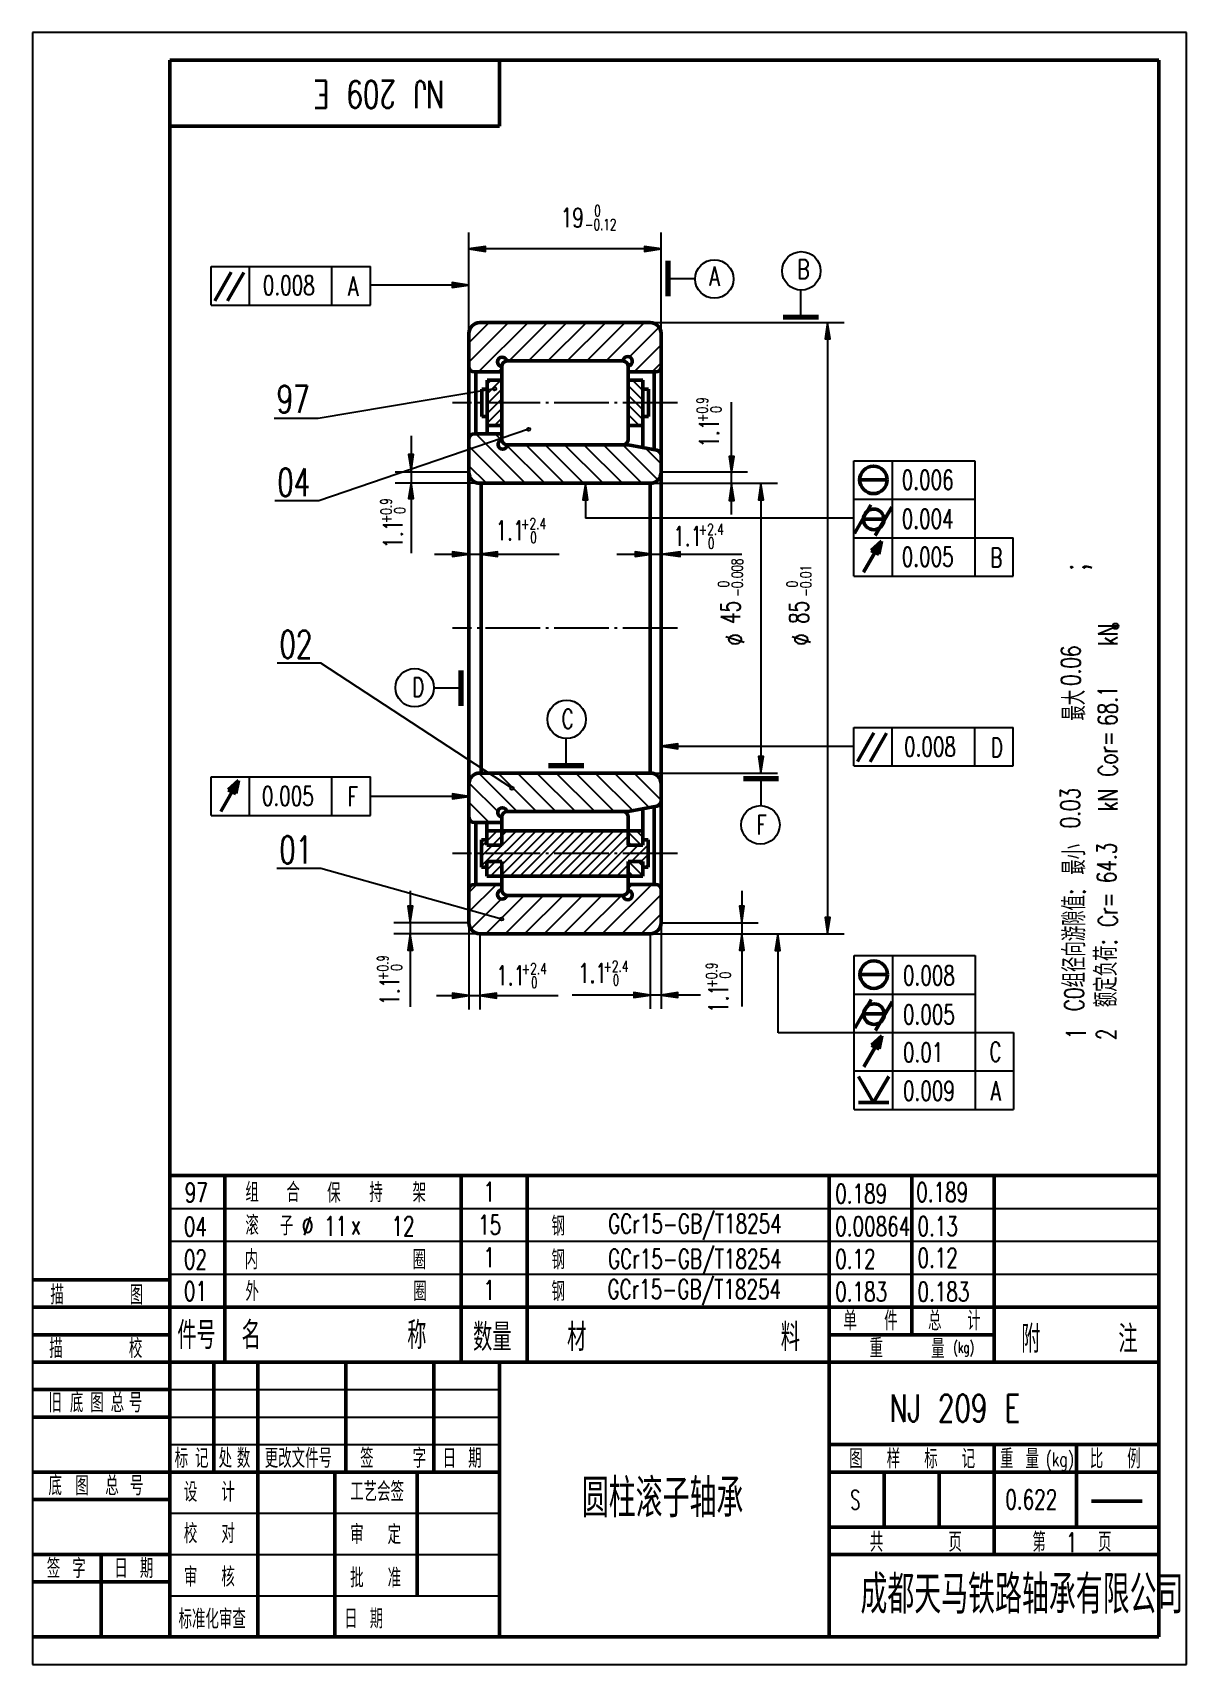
# Model space of a CAD drawing. Extents: x 0 to 210, y 0 to 297.
import ezdxf
from ezdxf.enums import TextEntityAlignment as Align

# ---------------------------------------------------------------- set-up
doc = ezdxf.new("R2010")
doc.units = 0
doc.header["$MEASUREMENT"] = 0
doc.linetypes.add('CENTER', pattern=[12.5, 10, -1, 0.5, -1])
doc.layers.get('0').update_dxf_attribs({"color": 6, "linetype": 'CONTINUOUS'})
doc.layers.get('DEFPOINTS').update_dxf_attribs({"linetype": 'CONTINUOUS'})
doc.layers.add('1', color=2, linetype='CONTINUOUS', lineweight=50)
for name, color, linetype in [('2', 6, 'CONTINUOUS'), ('3', 7, 'CENTER'), ('90', 7, 'CONTINUOUS')]:
    doc.layers.add(name, color=color, linetype=linetype)
doc.styles.add('HZ', font='txt.shx', dxfattribs={"width": 0.7, "bigfont": 'HZTXT.shx'})
doc.dimstyles.get("Standard").update_dxf_attribs({"dimtxt": 0.18, "dimasz": 0.18, "dimexe": 0.18, "dimexo": 0.0625, "dimgap": 0.09, "dimtad": 0, "dimtih": 1, "dimtoh": 1, "dimdec": 4, "dimzin": 0, "dimdsep": 46, "dimtxsty": 'Standard', "dimcen": 0.09, "dimadec": 0, "dimazin": 0, "dimtfac": 1, "dimtdec": 4, "dimtofl": 0, "dimtmove": 0, "dimatfit": 3, "dimfxl": 0, "dimtolj": 1, "dimtzin": 0, "dimarcsym": 0})

# ---------------------------------------------------------------- blocks, each defined once
blk = doc.blocks.new('*X8')
at = {"color": 0}
for p, q in [((82.74, 231.23), (85.24, 233.74)), ((82.74, 233), (83.48, 233.74)), ((82.74, 229.46), (85.4, 232.13)), ((82.74, 227.69), (85.4, 230.36)), ((82.74, 225.93), (85.4, 228.59)), ((84.05, 225.47), (85.4, 226.83))]:
    blk.add_line(p, q, dxfattribs=at)
blk = doc.blocks.new('*X9')
at = {"color": 0}
for p, q in [((111.08, 230.09), (108.4, 232.77)), ((111.08, 231.86), (109.21, 233.74)), ((111.08, 233.63), (110.98, 233.74)), ((111.08, 228.33), (108.4, 231.01)), ((111.08, 226.56), (108.4, 229.24)), ((110.4, 225.47), (108.4, 227.47)), ((108.63, 225.47), (108.4, 225.7))]:
    blk.add_line(p, q, dxfattribs=at)
blk = doc.blocks.new('*X5')
at = {"color": 0}
for p, q in [((111.04, 143.52), (108.45, 146.11)), ((111.04, 145.29), (110.22, 146.11)), ((109.31, 143.48), (108.42, 144.38))]:
    blk.add_line(p, q, dxfattribs=at)
blk = doc.blocks.new('*X6')
at = {"color": 0}
for p, q in [((111.04, 150.59), (109.89, 151.74)), ((110.76, 149.11), (108.4, 151.46)), ((108.99, 149.11), (108.4, 149.69))]:
    blk.add_line(p, q, dxfattribs=at)
blk = doc.blocks.new('*X7')
at = {"color": 0}
for p, q in [((81.69, 145.33), (88.1, 151.74)), ((81.69, 147.1), (86.33, 151.74)), ((81.69, 148.87), (84.56, 151.74)), ((82.69, 144.57), (89.87, 151.74)), ((82.69, 151.64), (82.79, 151.74)), ((83.37, 143.47), (91.63, 151.74)), ((85.14, 143.47), (93.4, 151.74)), ((86.91, 143.47), (95.17, 151.74)), ((88.67, 143.47), (96.94, 151.74)), ((90.44, 143.48), (98.7, 151.74)), ((92.21, 143.48), (100.47, 151.74)), ((93.98, 143.48), (102.24, 151.74)), ((95.75, 143.48), (104.01, 151.74)), ((97.51, 143.48), (105.78, 151.74)), ((99.28, 143.48), (107.54, 151.74)), ((101.05, 143.48), (108.4, 150.83)), ((102.82, 143.48), (108.45, 149.11)), ((104.59, 143.48), (110.21, 149.11)), ((108.98, 146.11), (112.04, 149.16)), ((111.05, 149.94), (111.21, 150.11)), ((106.35, 143.48), (108.42, 145.54)), ((110.75, 146.11), (112.04, 147.4)), ((111.52, 145.11), (112.04, 145.63)), ((108.12, 143.48), (108.42, 143.77))]:
    blk.add_line(p, q, dxfattribs=at)
blk = doc.blocks.new('BLK', base_point=(1, 0))
for points in [[(0, 0), (1, 0), (0, 0.15), (0, -0.15), (1, 0)], [(0, 0.07), (0.5, 0), (0, -0.07)]]:
    blk.add_lwpolyline(points)
blk = doc.blocks.new('*D4')
at = {"color": 0, "linetype": 'ByBlock'}
for p, q in [((112.4, 214.97), (135.57, 214.97)), ((132.57, 211.97), (132.57, 165.24)), ((112.4, 162.24), (135.57, 162.24))]:
    blk.add_line(p, q, dxfattribs=at)
at = {"layer": 'DEFPOINTS', "color": 0, "linetype": 'ByBlock'}
for p in [(112.4, 214.97), (112.4, 162.24), (132.57, 162.24)]:
    blk.add_point(p, dxfattribs=at)
at = {"color": 0, "linetype": 'ByBlock', "xscale": 3, "yscale": 3, "zscale": 3}
for p, rotation in [((132.57, 214.97), 90), ((132.57, 162.24), 270)]:
    blk.add_blockref('BLK', p, dxfattribs=dict(at, rotation=rotation))
blk = doc.blocks.new('ZL', base_point=(176.19, 35.82))
at = {"layer": '2', "style": 'HZ', "width": 0.7}
blk.add_text('重 量', height=3.5, dxfattribs=at).set_placement((176.34, 35.82))
blk = doc.blocks.new('*D2')
at = {"color": 0, "linetype": 'ByBlock'}
for p, q in [((-152.5, 134.63), (-152.5, 153.01)), ((-117.5, 134.63), (-117.5, 153.01)), ((-120.5, 150.01), (-149.5, 150.01))]:
    blk.add_line(p, q, dxfattribs=at)
at = {"layer": 'DEFPOINTS', "color": 0, "linetype": 'ByBlock'}
for p in [(-152.5, 150.01), (-152.5, 134.63), (-117.5, 134.63)]:
    blk.add_point(p, dxfattribs=at)
at = {"color": 0, "linetype": 'ByBlock', "xscale": 3, "yscale": 3, "zscale": 3, "rotation": 180}
blk.add_blockref('BLK', (-152.5, 150.01), dxfattribs=at)
at = {"color": 0, "linetype": 'ByBlock', "xscale": 3, "yscale": 3, "zscale": 3}
blk.add_blockref('BLK', (-117.5, 150.01), dxfattribs=at)
blk = doc.blocks.new('*D3')
at = {"color": 0, "linetype": 'ByBlock'}
for p, q in [((108.07, 244.24), (143.36, 244.24)), ((140.36, 241.24), (140.36, 135.97)), ((108.07, 132.97), (143.36, 132.97))]:
    blk.add_line(p, q, dxfattribs=at)
at = {"layer": 'DEFPOINTS', "color": 0, "linetype": 'ByBlock'}
for p in [(108.07, 244.24), (108.07, 132.97), (140.36, 132.97)]:
    blk.add_point(p, dxfattribs=at)
at = {"color": 0, "linetype": 'ByBlock', "xscale": 3, "yscale": 3, "zscale": 3}
for p, rotation in [((140.36, 244.24), 90), ((140.36, 132.97), 270)]:
    blk.add_blockref('BLK', p, dxfattribs=dict(at, rotation=rotation))

msp = doc.modelspace()

# ---------------------------------------------------------------- linework, layer by layer
at = {"layer": '1'}
for p, q in [((205, 292), (25, 292)), ((25, 292), (25, 5)), ((85, 280), (85, 292)), ((205, 5), (205, 292)), ((25, 280), (85, 280)), ((115.50856, 249.0402), (115.50856, 255.4402)), ((115.80856, 249.0402), (115.80856, 255.4402)), ((33.13615, 248.21145), (36.13615, 253.4076)), ((35.44561, 248.17109), (38.44561, 253.36725)), ((143.01981, 245.36136), (136.61981, 245.36136)), ((143.01981, 245.06136), (136.61981, 245.06136)), ((81.73734, 227.10552), (81.73734, 232.10552)), ((82.73734, 232.10552), (81.73734, 232.10552)), ((82.73734, 223.97443), (82.73734, 233.73661)), ((111.08432, 221.46578), (111.08432, 233.73661)), ((112.08432, 232.10552), (111.08432, 232.10552)), ((112.08432, 227.10552), (112.08432, 232.10552)), ((82.73734, 227.10552), (81.73734, 227.10552)), ((112.08432, 227.10552), (111.08432, 227.10552)), ((108.40409, 221.97443), (113.59054, 220.99017)), ((150.49489, 215.59371), (155.49489, 215.59371)), ((150.64608, 215.59371), (150.64608, 215.59371)), ((149.5826, 205.85806), (152.5826, 211.05421)), ((151.29159, 208.42702), (155.02953, 208.42702)), ((153.36322, 205.44239), (156.36322, 210.63854)), ((151.26157, 198.79399), (154.51157, 204.42316)), ((154.51157, 204.42316), (152.62612, 202.7234)), ((152.62612, 202.7234), (154.00872, 202.06458)), ((153.90364, 203.40498), (153.04797, 202.56499)), ((153.93366, 203.44072), (153.67846, 202.26117)), ((154.51157, 204.42316), (154.00872, 202.06458)), ((151.26157, 198.79399), (151.26157, 198.79399)), ((77.81161, 180.87354), (77.81161, 174.47354)), ((78.11161, 180.87354), (78.11161, 174.47354)), ((150.12555, 164.34287), (153.12555, 169.53903)), ((152.43501, 164.30252), (155.43501, 169.49867)), ((100.31127, 163.73644), (93.91127, 163.73644)), ((100.31127, 163.43644), (93.91127, 163.43644)), ((34.24431, 155.25185), (37.49431, 160.88101)), ((37.49431, 160.88101), (35.60886, 159.18125)), ((37.49431, 160.88101), (36.99146, 158.52243)), ((129.36906, 161.38115), (135.76906, 161.38115)), ((129.36906, 161.08115), (135.76906, 161.08115)), ((35.60886, 159.18125), (36.99146, 158.52243)), ((36.88638, 159.86283), (36.03071, 159.02285)), ((36.9164, 159.89858), (36.6612, 158.71902)), ((34.24431, 155.25185), (34.24431, 155.25185)), ((108.40409, 155.23661), (113.59054, 156.22087)), ((111.04111, 149.10552), (111.04111, 155.73705)), ((82.69413, 149.10552), (82.69413, 153.23661)), ((81.69413, 145.10552), (81.69413, 150.10552)), ((82.69413, 150.10552), (81.69413, 150.10552)), ((85.40409, 149.10552), (82.69413, 149.10552)), ((111.04111, 149.10552), (108.40409, 149.10552)), ((112.04111, 150.10552), (111.04111, 150.10552)), ((112.04111, 145.10552), (112.04111, 150.10552)), ((85.40409, 146.10552), (82.69413, 146.10552)), ((82.69413, 143.47443), (82.69413, 146.10552)), ((111.04111, 146.10552), (108.40409, 146.10552)), ((111.04111, 143.47443), (111.04111, 146.10552)), ((82.69413, 145.10552), (81.69413, 145.10552)), ((112.04111, 145.10552), (111.04111, 145.10552)), ((150.55666, 125.54522), (155.55666, 125.54522)), ((150.70785, 125.54522), (150.70785, 125.54522)), ((149.64437, 115.80957), (152.64437, 121.00572)), ((153.42498, 115.3939), (156.42498, 120.59005)), ((151.35336, 118.37853), (155.09129, 118.37853)), ((151.32333, 108.7455), (154.57333, 114.37467)), ((154.57333, 114.37467), (152.68789, 112.67491)), ((153.96541, 113.35649), (153.10974, 112.5165)), ((153.99543, 113.39223), (153.74023, 112.21268)), ((154.57333, 114.37467), (154.07049, 112.01608)), ((152.68789, 112.67491), (154.07049, 112.01608)), ((153.08256, 102.24592), (150.33256, 107.00906)), ((151.32333, 108.7455), (151.32333, 108.7455)), ((153.08256, 102.24592), (155.83256, 107.00906)), ((150.33256, 102.24592), (155.83256, 102.24592)), ((25, 89), (205, 89)), ((35, 89), (35, 55)), ((78, 89), (78, 55)), ((90, 89), (90, 55)), ((145, 89), (145, 5)), ((160, 89), (160, 60)), ((175, 89), (175, 55)), ((0, 70), (25, 70)), ((0, 65), (25, 65)), ((25, 65), (205, 65)), ((0, 60), (25, 60)), ((145, 60), (175, 60)), ((0, 55), (25, 55)), ((25, 55), (205, 55)), ((33, 55), (33, 35)), ((41, 55), (41, 5)), ((57, 55), (57, 35)), ((73, 55), (73, 35)), ((85, 55), (85, 5)), ((0, 50), (25, 50)), ((0, 45), (25, 45)), ((145, 40), (205, 40)), ((175, 40), (175, 20)), ((190, 40), (190, 25)), ((0, 35), (25, 35)), ((25, 35), (85, 35)), ((55, 35), (55, 5)), ((70, 35), (70, 12.5)), ((145, 35), (205, 35)), ((155, 35), (155, 25)), ((165, 35), (165, 25)), ((0, 30), (25, 30)), ((192.75137, 29.70332), (201.9536, 29.70332)), ((145, 25), (205, 25)), ((0, 20), (25, 20)), ((12.5, 20), (12.5, 5)), ((145, 20), (205, 20)), ((0, 15), (25, 15)), ((0, 5), (205, 5))]:
    msp.add_line(p, q, dxfattribs=at)
at = {"layer": '1', "color": 2}
for p, q in [((112.40409, 244.23661), (81.40409, 244.23661)), ((79.40415, 242.23661), (79.40415, 134.97443)), ((114.40415, 242.23661), (114.40415, 134.97443)), ((80.40409, 235.23661), (85.40409, 235.23661)), ((80.65749, 223.97443), (80.65749, 235.23661)), ((85.40409, 236.23661), (85.40409, 222.97443)), ((107.40409, 237.23661), (86.40409, 237.23661)), ((108.40409, 222.97443), (108.40409, 236.23661)), ((113.40409, 235.23661), (108.40409, 235.23661)), ((113.15069, 235.23661), (113.15069, 221.07364)), ((82.73734, 233.73661), (85.40409, 233.73661)), ((108.40409, 233.73661), (111.08432, 233.73661)), ((85.40409, 223.97443), (80.39735, 223.97443)), ((82.73734, 225.47443), (85.40409, 225.47443)), ((108.40409, 225.47443), (111.08432, 225.47443)), ((108.40409, 221.97443), (86.40409, 221.97443)), ((112.40409, 214.97443), (81.40409, 214.97443)), ((81.64494, 214.97443), (81.64494, 162.23661)), ((112.40415, 214.97443), (112.40415, 162.23661)), ((112.40409, 162.23661), (81.40409, 162.23661)), ((108.40409, 155.23661), (86.40409, 155.23661)), ((113.15069, 141.97443), (113.15069, 156.1374)), ((85.40409, 153.23661), (80.40993, 153.23661)), ((80.65749, 153.23661), (80.65749, 141.97443)), ((82.69413, 151.73661), (111.04111, 151.73661)), ((85.40409, 149.10552), (85.40409, 154.34617)), ((108.40409, 154.23661), (108.40409, 149.10552)), ((85.40409, 140.97442), (85.40409, 146.10552)), ((108.40409, 146.10552), (108.40409, 140.97442)), ((82.69413, 143.47443), (111.04111, 143.47443)), ((80.40409, 141.97443), (85.40409, 141.97443)), ((107.40409, 139.97443), (86.40409, 139.97443)), ((113.40409, 141.97443), (108.40409, 141.97443)), ((112.40409, 132.97443), (81.40409, 132.97443))]:
    msp.add_line(p, q, dxfattribs=at)
at = {"layer": '1'}
for centre, radius in [((153.03296, 215.59371), 2.5), ((153.10051, 208.40021), 1.87837), ((153.09473, 125.54522), 2.5), ((153.16228, 118.35172), 1.87837)]:
    msp.add_circle(centre, radius, dxfattribs=at)
at = {"layer": '1', "color": 2}
for centre, radius, start, end in [((81.40409, 242.23661), 2, 90, 180), ((112.40409, 242.23661), 2, 0, 90), ((80.40409, 236.23661), 1, 180, 270), ((86.40409, 236.23661), 1, 90, 180), ((107.40409, 236.23661), 1, 0, 90), ((113.40409, 236.23661), 1, 270, 0), ((86.40409, 222.97443), 1, 180, 270), ((107.40409, 222.97443), 1, 270, 0), ((81.40409, 216.97443), 2, 180, 270), ((112.40409, 216.97443), 2, 270, 0), ((81.40409, 160.23661), 2, 90, 180), ((112.40409, 160.23661), 2, 0, 90), ((86.40409, 154.23661), 1, 90, 180), ((107.40409, 154.23661), 1, 0, 90), ((86.40409, 140.97443), 1, 180, 270), ((107.40409, 140.97443), 1, 270, 0), ((113.40409, 140.97443), 1, 0, 90), ((81.40409, 134.97443), 2, 180, 270), ((112.40409, 134.97443), 2, 270, 0)]:
    msp.add_arc(centre, radius, start, end, dxfattribs=at)
at = {"layer": '1'}
for centre, radius, start, end in [((85.44986, 237.08335), 0.84797, 6.1570829, 266.9060508), ((108.30712, 237.18926), 0.84797, 276.1570829, 176.9060508), ((80.39735, 222.97443), 1, 90, 180), ((85.55736, 222.02019), 0.84797, 96.1570829, 356.9060508), ((113.40409, 220.0077), 1, 0, 79.2544537), ((85.49504, 155.07969), 0.84797, 3.0939492, 263.8429171), ((113.40409, 157.20333), 1, 280.7455463, 360), ((80.40993, 154.23661), 1, 180, 270), ((80.40409, 140.97443), 1, 90, 180), ((85.44986, 140.12769), 0.84797, 93.0939492, 353.8429171), ((108.30712, 140.02178), 0.84797, 183.0939492, 83.8429171)]:
    msp.add_arc(centre, radius, start, end, dxfattribs=at)
at = {"layer": '2'}
for p, q in [((210, 297), (0, 297)), ((0, 297), (0, 0)), ((210, 0), (210, 297)), ((32.48829, 254.42047), (61.48829, 254.42047)), ((32.48829, 247.42047), (32.48829, 254.42047)), ((39.48829, 247.42047), (39.48829, 254.42047)), ((54.48829, 247.42047), (54.48829, 254.42047)), ((61.48829, 247.42047), (61.48829, 254.42047)), ((76.47241, 251.04849), (61.48829, 251.04849)), ((115.50856, 252.2402), (120.50856, 252.2402)), ((139.81981, 245.06136), (139.81981, 250.06136)), ((32.48829, 247.42047), (61.48829, 247.42047)), ((79.40409, 240.53121), (83.10949, 244.23661)), ((79.40415, 236.99573), (86.64502, 244.23661)), ((81.18056, 235.23661), (90.18056, 244.23661)), ((86.71609, 237.23661), (93.71609, 244.23661)), ((90.25162, 237.23661), (97.25162, 244.23661)), ((93.78716, 237.23661), (100.78716, 244.23661)), ((97.32269, 237.23661), (104.32269, 244.23661)), ((100.85822, 237.23661), (107.85822, 244.23661)), ((104.39376, 237.23661), (111.39376, 244.23661)), ((108.65519, 237.9625), (114.05631, 243.36363)), ((109.46483, 235.23661), (114.40409, 240.17588)), ((84.71609, 235.23661), (85.40409, 235.92461)), ((112.78357, 235.26832), (114.44988, 236.93042)), ((84.09604, 232.17562), (51.98583, 226.77827)), ((51.98583, 226.77827), (43.98583, 226.77827)), ((90.26589, 224.79781), (52.09091, 211.75122)), ((89.67671, 214.97443), (80.67671, 223.97443)), ((85.34542, 222.84125), (84.21225, 223.97443)), ((86.14118, 214.97443), (79.40415, 221.71146)), ((93.21225, 214.97443), (86.37842, 221.80826)), ((96.74778, 214.97443), (89.74778, 221.97443)), ((100.28331, 214.97443), (93.28331, 221.97443)), ((103.81885, 214.97443), (96.81885, 221.97443)), ((107.35438, 214.97443), (100.35438, 221.97443)), ((110.88992, 214.97443), (103.88992, 221.97443)), ((113.82894, 215.57093), (107.56108, 221.83879)), ((114.40409, 218.53132), (111.55987, 221.37554)), ((82.60564, 214.97443), (79.40409, 218.17598)), ((149.49017, 198.06124), (149.49017, 219.06124)), ((149.49017, 219.06124), (171.49017, 219.06124)), ((156.49017, 198.06124), (156.49017, 219.06124)), ((171.49017, 219.06124), (171.49017, 198.06124)), ((52.09091, 211.75122), (44.09091, 211.75122)), ((100.60901, 212.16478), (100.60901, 208.60574)), ((149.49017, 212.06124), (171.49017, 212.06124)), ((149.49017, 208.60574), (100.60901, 208.60574)), ((149.49017, 205.06124), (178.49017, 205.06124)), ((178.49017, 198.06124), (178.49017, 205.06124)), ((149.49017, 198.06124), (178.49017, 198.06124)), ((126.17568, 187.09518), (129.53563, 186.02934)), ((138.23015, 187.09518), (141.59009, 186.02934)), ((52.48122, 182.26069), (44.48122, 182.26069)), ((87.24852, 159.46884), (52.48122, 182.26069)), ((78.11161, 177.67354), (73.11161, 177.67354)), ((149.47769, 163.55189), (149.47769, 170.55189)), ((149.47769, 170.55189), (178.47769, 170.55189)), ((156.47769, 163.55189), (156.47769, 170.55189)), ((171.47769, 163.55189), (171.47769, 170.55189)), ((178.47769, 163.55189), (178.47769, 170.55189)), ((97.11127, 163.43644), (97.11127, 168.43644)), ((117.43638, 167.11807), (149.55022, 167.11807)), ((149.47769, 163.55189), (178.47769, 163.55189)), ((32.47291, 161.51909), (61.47291, 161.51909)), ((32.47291, 154.51909), (32.47291, 161.51909)), ((39.47291, 154.51909), (39.47291, 161.51909)), ((54.47291, 154.51909), (54.47291, 161.51909)), ((61.47291, 154.51909), (61.47291, 161.51909)), ((88.1797, 155.23661), (81.19107, 162.22523)), ((91.71523, 155.23661), (84.71523, 162.23661)), ((95.25076, 155.23661), (88.25076, 162.23661)), ((98.7863, 155.23661), (91.7863, 162.23661)), ((102.32183, 155.23661), (95.32183, 162.23661)), ((105.85737, 155.23661), (98.85737, 162.23661)), ((109.23518, 155.39433), (102.3929, 162.23661)), ((112.20678, 155.95827), (105.92843, 162.23661)), ((114.40415, 157.29643), (109.46397, 162.23661)), ((132.56906, 161.38115), (132.56906, 156.38115)), ((76.54747, 157.98288), (61.48829, 157.98288)), ((84.65905, 155.22172), (79.66191, 160.21886)), ((32.47291, 154.51909), (61.47291, 154.51909)), ((83.10863, 153.23661), (79.40415, 156.94109)), ((52.45119, 144.87073), (44.45119, 144.87073)), ((85.35703, 135.66663), (52.45119, 144.87073)), ((79.40415, 140.50822), (80.87035, 141.97443)), ((79.40415, 136.97269), (84.40588, 141.97443)), ((82.47695, 132.97443), (89.47695, 139.97443)), ((86.01248, 132.97443), (93.01248, 139.97443)), ((89.54802, 132.97443), (96.54802, 139.97443)), ((93.08355, 132.97443), (100.08355, 139.97443)), ((96.61909, 132.97443), (103.61909, 139.97443)), ((100.15462, 132.97443), (107.15462, 139.97443)), ((103.69015, 132.97443), (112.69015, 141.97443)), ((107.22569, 132.97443), (114.40415, 140.15288)), ((108.40409, 141.2239), (109.15462, 141.97443)), ((79.77759, 133.8106), (85.26672, 139.29973)), ((110.76122, 132.97443), (114.40415, 136.61735)), ((135.62501, 132.96236), (135.62501, 132.96236)), ((135.62501, 132.96236), (135.62501, 114.97142)), ((149.55194, 101.01275), (149.55194, 129.01275)), ((149.55194, 129.01275), (171.55194, 129.01275)), ((156.55194, 101.01275), (156.55194, 129.01275)), ((171.55194, 129.01275), (171.55194, 101.01275)), ((149.55194, 122.01275), (171.55194, 122.01275)), ((135.7142, 115.01275), (178.55194, 115.01275)), ((178.55194, 115.01275), (178.55194, 101.01275)), ((149.55194, 108.01275), (178.55194, 108.01275)), ((149.55194, 101.01275), (178.55194, 101.01275)), ((25, 83), (205, 83)), ((49.49143, 78.11653), (50.55727, 81.47647)), ((25, 77), (205, 77)), ((25, 71), (205, 71)), ((25, 50), (85, 50)), ((25, 45), (85, 45)), ((25, 40), (85, 40)), ((25, 27.5), (85, 27.5)), ((25, 20), (85, 20)), ((25, 12.5), (85, 12.5)), ((0, 0), (210, 0))]:
    msp.add_line(p, q, dxfattribs=at)
at = {"layer": '2', "linetype": 'ByBlock'}
for p, q in [((127.22074, 209.32062), (127.22074, 229.7546)), ((68.87409, 223.60038), (68.87409, 202.27904)), ((79.40415, 216.97443), (65.97681, 216.97443)), ((114.44988, 217.05922), (130.11801, 217.05922)), ((81.64494, 214.97443), (65.97681, 214.97443)), ((73.13744, 202.06894), (95.85027, 202.06894)), ((106.3285, 202.06894), (129.10139, 202.06894)), ((68.73809, 140.7959), (68.73809, 119.68903)), ((129.08334, 140.7959), (129.08334, 119.76625)), ((79.40415, 134.97443), (65.73809, 134.97443)), ((79.40415, 134.97443), (79.40415, 119.18861)), ((114.40415, 134.98393), (132.08334, 134.98393)), ((114.41734, 134.97448), (114.41734, 119.29488)), ((81.40409, 132.97443), (65.73809, 132.97443)), ((81.40409, 132.97443), (81.40409, 119.18861)), ((112.41739, 132.97447), (112.41739, 119.29488)), ((121.58048, 121.8284), (98.17711, 121.8284)), ((73.48271, 121.72213), (95.65223, 121.72213))]:
    msp.add_line(p, q, dxfattribs=at)
at = {"layer": '2'}
for points in [[(127.85566, 185.77414, 0.065754283), (128.32586, 185.83625, 0.078428939), (128.68973, 185.99838, 0.107173813), (128.9729, 186.28374, 0.166135476), (129.03521, 186.53974, 0.142966599), (128.95531, 186.81347, 0.107173813), (128.68973, 187.0811, 0.078428939), (128.32586, 187.24324, 0.065754283), (127.85566, 187.30534, 0.065754283), (127.38546, 187.24324, 0.078428939), (127.02159, 187.0811, 0.107173813), (126.756, 186.81347, 0.142966599), (126.6761, 186.53974, 0.142966599), (126.756, 186.26602, 0.107173813), (127.02159, 185.99838, 0.078428939), (127.38546, 185.83625, 0.065754283)], [(139.91012, 185.77414, 0.065754283), (140.38032, 185.83625, 0.078428939), (140.74419, 185.99838, 0.107173813), (141.02737, 186.28374, 0.166135476), (141.08968, 186.53974, 0.142966599), (141.00978, 186.81347, 0.107173813), (140.74419, 187.0811, 0.078428939), (140.38032, 187.24324, 0.065754283), (139.91012, 187.30534, 0.065754283), (139.43992, 187.24324, 0.078428939), (139.07605, 187.0811, 0.107173813), (138.81047, 186.81347, 0.142966599), (138.73057, 186.53974, 0.142966599), (138.81047, 186.26602, 0.107173813), (139.07605, 185.99838, 0.078428939), (139.43992, 185.83625, 0.065754283)], [(50.81247, 79.7965, 0.065754283), (50.75037, 80.2667, 0.078428939), (50.58823, 80.63057, 0.107173813), (50.30287, 80.91375, 0.166135476), (50.04687, 80.97606, 0.142966599), (49.77314, 80.89615, 0.107173813), (49.50551, 80.63057, 0.078428939), (49.34337, 80.2667, 0.065754283), (49.28127, 79.7965, 0.065754283), (49.34337, 79.3263, 0.078428939), (49.50551, 78.96243, 0.107173813), (49.77314, 78.69685, 0.142966599), (50.04687, 78.61695, 0.142966599), (50.3206, 78.69685, 0.107173813), (50.58823, 78.96243, 0.078428939), (50.75037, 79.3263, 0.065754283)]]:
    msp.add_lwpolyline(points, format="xyb", close=True, dxfattribs=at)
for centre, radius in [((124.08297, 252.15013), 3.5), ((139.90988, 253.63577), 3.5), ((84.09604, 232.17562), 0.3), ((90.26589, 224.79781), 0.3), ((197.1186, 188.96577), 0.5), ((69.5372, 177.76361), 3.5), ((97.20134, 172.01084), 3.5), ((87.24852, 159.46884), 0.3), ((132.47899, 152.80674), 3.5), ((85.35703, 135.66663), 0.3)]:
    msp.add_circle(centre, radius, dxfattribs=at)
at = {"layer": '3'}
for p, q in [((117.40409, 229.60552), (76.40409, 229.60552)), ((117.40415, 188.60552), (76.40415, 188.60552)), ((117.40409, 147.60552), (76.40409, 147.60552))]:
    msp.add_line(p, q, dxfattribs=at)

# ---------------------------------------------------------------- block references
at = {"layer": '2', "xscale": 3, "yscale": 3, "zscale": 3}
for p in [(79.35438, 251.04849), (79.39735, 157.98288)]:
    msp.add_blockref('BLK', p, dxfattribs=at)
at = {"layer": '2'}
for name, p in [('*X8', (0, 0)), ('*X9', (0, 0)), ('*X7', (0, 0)), ('*X6', (0, 0)), ('*X5', (0, 0)), ('ZL', (175.93817, 35.65471))]:
    msp.add_blockref(name, p, dxfattribs=at)
at = {"layer": '2', "linetype": 'ByBlock', "xscale": 3, "yscale": 3, "zscale": 3}
for p, rotation in [((68.87409, 217.18889), 270), ((127.22074, 216.84475), 270), ((68.87409, 215.18889), 90), ((127.22074, 214.84475), 90), ((81.60564, 202.06894), 180), ((114.85676, 202.06894), 180), ((68.73809, 134.97443), 270), ((129.08334, 134.98393), 270), ((68.73809, 132.97443), 90), ((129.08334, 132.98393), 90), ((81.40409, 121.72213), 180), ((114.41734, 121.8284), 180)]:
    msp.add_blockref('BLK', p, dxfattribs=dict(at, rotation=rotation))
at = {"layer": '2', "xscale": 3, "yscale": 3, "zscale": 3}
for p, rotation in [((100.60901, 214.93244), 90), ((114.43487, 167.11807), 180), ((135.62501, 132.96236), 90)]:
    msp.add_blockref('BLK', p, dxfattribs=dict(at, rotation=rotation))
at = {"layer": '2', "linetype": 'ByBlock', "xscale": 3, "yscale": 3, "zscale": 3}
for p in [(79.40409, 202.06894), (112.65521, 202.06894), (79.40415, 121.72213), (112.41739, 121.8284)]:
    msp.add_blockref('BLK', p, dxfattribs=at)

# ---------------------------------------------------------------- texts
at = {"layer": '2', "style": 'HZ'}
for s, height, width, p in [('B', 3.5, 0.7, (139.18931, 252.1923)), ('A', 3.5, 0.7, (57.40786, 249.10044)), ('97', 5, 0.7, (44.41988, 227.79614)), ('04', 5, 0.7, (44.52497, 212.64482)), ('B', 3.5, 0.7, (174.28965, 199.70547)), ('02', 5, 0.7, (44.91527, 183.1543)), ('D', 3.5, 0.7, (69.06782, 176.12336)), ('C', 3.5, 0.7, (96.2706, 170.33504)), ('D', 3.5, 0.7, (174.39726, 165.12463)), ('F', 3.5, 0.7, (57.31743, 156.21694)), ('F', 3.5, 0.7, (131.75843, 151.06899)), ('01', 5, 0.7, (44.88525, 145.76433)), ('C', 3.5, 0.7, (174.14125, 109.75217)), ('A', 3.5, 0.7, (174.35142, 102.6391)), ('97', 3.5, 0.7, (27.68174, 84.14155)), ('组', 3.5, 0.7, (38.73042, 84.15942)), ('合', 3.5, 0.7, (46.19128, 84.15942)), ('保', 3.5, 0.7, (53.6071, 84.05219)), ('持', 3.5, 0.7, (61.27812, 84.12367)), ('架', 3.5, 0.7, (69.15931, 84.12367)), ('1', 3.5, 0.7, (82.04159, 84.24862)), ('04', 3.5, 0.7, (27.53162, 77.92208)), ('滚', 3.5, 0.7, (38.7154, 78.13654)), ('子', 3.5, 0.7, (44.99776, 78.09486)), ('x', 3.5, 0.7, (57.93619, 78.25128)), ('钢', 3.5, 0.7, (94.43917, 78.01144)), ('02', 3.5, 0.7, (27.53162, 71.93495)), ('内', 3.5, 0.7, (38.59531, 71.8992)), ('圈', 3.5, 0.7, (69.15931, 71.8992)), ('1', 3.5, 0.7, (82.05166, 72.30113)), ('钢', 3.5, 0.7, (94.43917, 71.8992)), ('描', 3.5, 0.7, (3.22753, 65.50101)), ('图', 3.5, 0.7, (17.66888, 65.50101)), ('01', 3.5, 0.7, (27.53162, 66.16228)), ('外', 3.5, 0.7, (38.74543, 66.12653)), ('圈', 3.5, 0.7, (69.27941, 66.12653)), ('1', 3.5, 0.7, (82.05166, 66.3569)), ('钢', 3.5, 0.7, (94.43917, 66.12653)), ('件号', 5, 0.7, (26.33068, 57.38711)), ('名', 5, 0.7, (38.02486, 57.38711)), ('称', 5, 0.7, (68.18355, 57.38711)), ('数量', 5, 0.7, (80.16295, 57.04754)), ('材', 5, 0.7, (97.27639, 57.04754)), ('料', 5, 0.7, (136.17194, 57.04754)), ('单', 3.5, 0.7, (147.5809, 60.7828)), ('件', 3.5, 0.7, (154.99672, 60.7828)), ('总', 3.5, 0.7, (162.983, 60.7828)), ('计', 3.5, 0.7, (170.1136, 60.7828)), ('描', 3.5, 0.7, (3.03238, 55.74288)), ('校', 3.5, 0.7, (17.51876, 55.74288)), ('重', 3.5, 0.7, (152.32463, 55.7965)), ('量', 3.5, 0.7, (163.55344, 55.68926)), ('附', 5, 0.7, (179.94632, 56.70797)), ('注', 5, 0.7, (197.63021, 56.70797)), ('(kg)', 2, 0.7, (167.54658, 56.70797)), ('旧', 3.5, 0.7, (2.88226, 45.85964)), ('底', 3.5, 0.7, (6.78533, 45.85964)), ('图', 3.5, 0.7, (10.49324, 45.85964)), ('总', 3.5, 0.7, (14.20115, 45.85964)), ('号', 3.5, 0.7, (17.51876, 45.85964)), ('标', 3.5, 0.7, (25.8503, 35.76194)), ('记', 3.5, 0.7, (29.55821, 35.76194)), ('处', 3.5, 0.7, (33.85158, 35.76194)), ('数', 3.5, 0.7, (37.16919, 35.76194)), ('更改文件号', 3.5, 0.7, (42.24318, 35.76194)), ('签   字', 3.5, 0.7, (59.61182, 35.76194)), ('日 期', 3.5, 0.7, (74.63862, 35.76194)), ('图  样  标  记', 3.5, 0.7, (148.64674, 35.65471)), ('比  例', 3.5, 0.7, (192.42112, 35.65471)), ('底', 3.5, 0.7, (2.88226, 30.75777)), ('图', 3.5, 0.7, (7.7611, 30.75777)), ('总', 3.5, 0.7, (13.22539, 30.75777)), ('号', 3.5, 0.7, (17.71391, 30.75777)), ('设  计', 3.5, 0.7, (27.53162, 29.61396)), ('工艺会签', 3.5, 0.7, (57.79539, 29.68545)), ('圆柱滚子轴承', 7, 0.7, (99.96351, 26.77231)), ('S', 3.5, 0.6, (148.84189, 28.20207)), ('校  对', 3.5, 0.7, (27.53162, 22.05409)), ('审  定', 3.5, 0.7, (57.79539, 21.87537)), ('共     页', 3.5, 0.7, (152.38467, 20.49923)), ('第    页', 3.5, 0.7, (181.97291, 20.49923)), ('1', 3.5, 0.7, (188.07829, 20.43496)), ('签 字', 3.5, 0.7, (2.58203, 15.70952)), ('日 期', 3.5, 0.7, (14.87668, 15.70952)), ('审  核', 3.5, 0.7, (27.53162, 14.15465)), ('批  准', 3.5, 0.7, (57.79539, 13.97593)), ('标准化审查', 3.5, 0.7, (26.55586, 6.48755)), ('日 期', 3.5, 0.7, (56.71454, 6.54117))]:
    msp.add_text(s, height=height, dxfattribs=dict(at, width=width)).set_placement(p)
at = {"layer": '2', "style": 'HZ', "width": 0.7}
msp.add_text('A', height=3.5, dxfattribs=at).set_placement((124.10246, 250.92339), align=Align.CENTER)
for s, height, p in [('  组径向游隙值: 最小        最大        ;', 4, (191.58884, 118.23126)), ('Cr=      kN Cor=      kN', 3.5, (197.46387, 134.20585)), ('额定负荷:', 4, (197.3738, 119.62227)), ('1', 3.5, (191.697, 113.7878)), ('2', 3.5, (197.16676, 113.61601))]:
    msp.add_text(s, height=height, rotation=90, dxfattribs=at).set_placement(p)
at = {"layer": '2', "style": 'HZ', "width": 0.688541}
msp.add_text('(kg)', height=2.5, dxfattribs=at).set_placement((184.3748, 36.08364), (189.53885, 36.08364), align=Align.FIT)
at = {"layer": '90', "style": 'HZ', "width": 0.7}
for s, height, rotation, p in [('NJ 209 E', 5, 180, (74.94027, 288.25149)), ('+0.9', 2, 90, (122.88136, 226.1031)), ('0', 2, 90, (125.38136, 227.8031)), ('1.1', 3.5, 90, (124.88136, 221.48644)), ('+0.9', 2, 90, (65.33431, 207.7014)), ('0', 2, 90, (67.83431, 209.4014)), ('1.1', 3.5, 90, (67.33431, 203.08474)), ('-0.008', 2, 90, (129.26128, 194.33863)), ('-0.01', 2, 90, (141.73607, 194.33863)), ('0', 2, 90, (126.76128, 196.03863)), ('0', 2, 90, (139.23607, 196.03863)), ('45', 3.5, 90, (128.76128, 189.37196)), ('85', 3.5, 90, (141.23607, 189.37196)), ('0.06', 3.5, 90, (190.70548, 178.08951)), ('68.1', 3.5, 90, (197.42942, 170.81538)), ('0.03', 3.5, 90, (190.61892, 152.1633)), ('64.3', 3.5, 90, (197.24294, 142.19025)), ('+0.9', 2, 90, (64.73996, 124.55013)), ('0', 2, 90, (67.23996, 126.25013)), ('+0.9', 2, 90, (124.57717, 123.16991)), ('0', 2, 90, (127.07717, 124.86991)), ('1.1', 3.5, 90, (66.73996, 119.93346)), ('1.1', 3.5, 90, (126.57717, 118.55324)), ('C0', 3.5, 90, (191.31912, 118.89632))]:
    msp.add_text(s, height=height, rotation=rotation, dxfattribs=at).set_placement(p)
for s, height, p in [('19', 3.5, (96.13151, 261.57194)), ('0', 2, (102.21484, 263.57194)), ('-0.12', 2, (100.51484, 261.07194)), ('0.008', 3.5, (41.90278, 249.25188)), ('0.006', 3.5, (158.19104, 213.85899)), ('1.1', 3.5, (84.27127, 204.62145)), ('+2.4', 2, (88.88793, 206.62145)), ('0.004', 3.5, (158.19104, 206.74592)), ('0', 2, (90.58793, 204.12145)), ('1.1', 3.5, (116.60479, 203.58661)), ('+2.4', 2, (121.22145, 205.58661)), ('0', 2, (122.92145, 203.08661)), ('0.005', 3.5, (158.19104, 199.85619)), ('0.008', 3.5, (158.61129, 165.28678)), ('0.005', 3.5, (41.72696, 156.30759)), ('+2.4', 2, (103.88441, 126.06288)), ('1.1', 3.5, (84.39823, 123.63241)), ('+2.4', 2, (89.01489, 125.63241)), ('0', 2, (90.71489, 123.13241)), ('1.1', 3.5, (99.26774, 124.06288)), ('0', 2, (105.58441, 123.56288)), ('0.008', 3.5, (158.41627, 123.64393)), ('0.005', 3.5, (158.41627, 116.53086)), ('0.01', 3.5, (158.41627, 109.64113)), ('0.009', 3.5, (158.41627, 102.64113)), ('0.189', 3.5, (146.08703, 83.92578)), ('0.189', 3.5, (160.83136, 84.19849)), ('11', 3.5, (53.04021, 77.99312)), ('12', 3.5, (65.31514, 77.99312)), ('GCr15-GB/T18254', 3.5, (104.74897, 78.45815)), ('0.00864', 3.5, (146.08703, 77.97582)), ('0.13', 3.5, (161.06105, 77.9921)), ('GCr15-GB/T18254', 3.5, (104.72553, 72.05996)), ('0.12', 3.5, (146.08703, 72.03159)), ('0.12', 3.5, (161.06105, 72.25518)), ('GCr15-GB/T18254', 3.5, (104.63162, 66.5408)), ('0.183', 3.5, (146.08703, 66.08735)), ('0.183', 3.5, (161.06105, 66.08932)), ('NJ 209 E', 5, (155.95632, 44.12561)), ('0.622', 3.5, (177.04789, 28.27311)), ('成都天马铁路轴承有限公司', 7, (150.6737, 9.22699))]:
    msp.add_text(s, height=height, dxfattribs=at).set_placement(p)
msp.add_text('15', height=3.5, dxfattribs=at).set_placement((83.1839, 78.25361), align=Align.CENTER)

# ---------------------------------------------------------------- dimensions: what is measured, and where the dimension line sits
at = {"layer": '2'}
dim = msp.add_linear_dim(base=(79.40415, 257.62201), p1=(114.40415, 242.23661), p2=(79.40415, 242.23661), text=' ', dimstyle='Standard', dxfattribs=at)
dim.commit()
dim.dimension.update_dxf_attribs({"geometry": '*D2', "text_midpoint": (96.90415, 261.12201), "insert": (231.90033, 107.60991)})
dim = msp.add_linear_dim(base=(144.69864, 132.97443), p1=(112.40409, 244.23661), p2=(112.40409, 132.97443), angle=90, text='   ', dimstyle='Standard', dxfattribs=at)
dim.commit()
dim.dimension.update_dxf_attribs({"geometry": '*D3', "text_midpoint": (141.19864, 188.60552), "insert": (4.33841, 0)})
dim = msp.add_linear_dim(base=(132.56911, 162.23661), p1=(112.40415, 214.97443), p2=(112.40415, 162.23661), angle=90, text=' ', dimstyle='Standard', dxfattribs=at)
dim.commit()
dim.dimension.update_dxf_attribs({"geometry": '*D4', "text_midpoint": (129.06911, 188.60552)})

doc.saveas('drawing.dxf')
